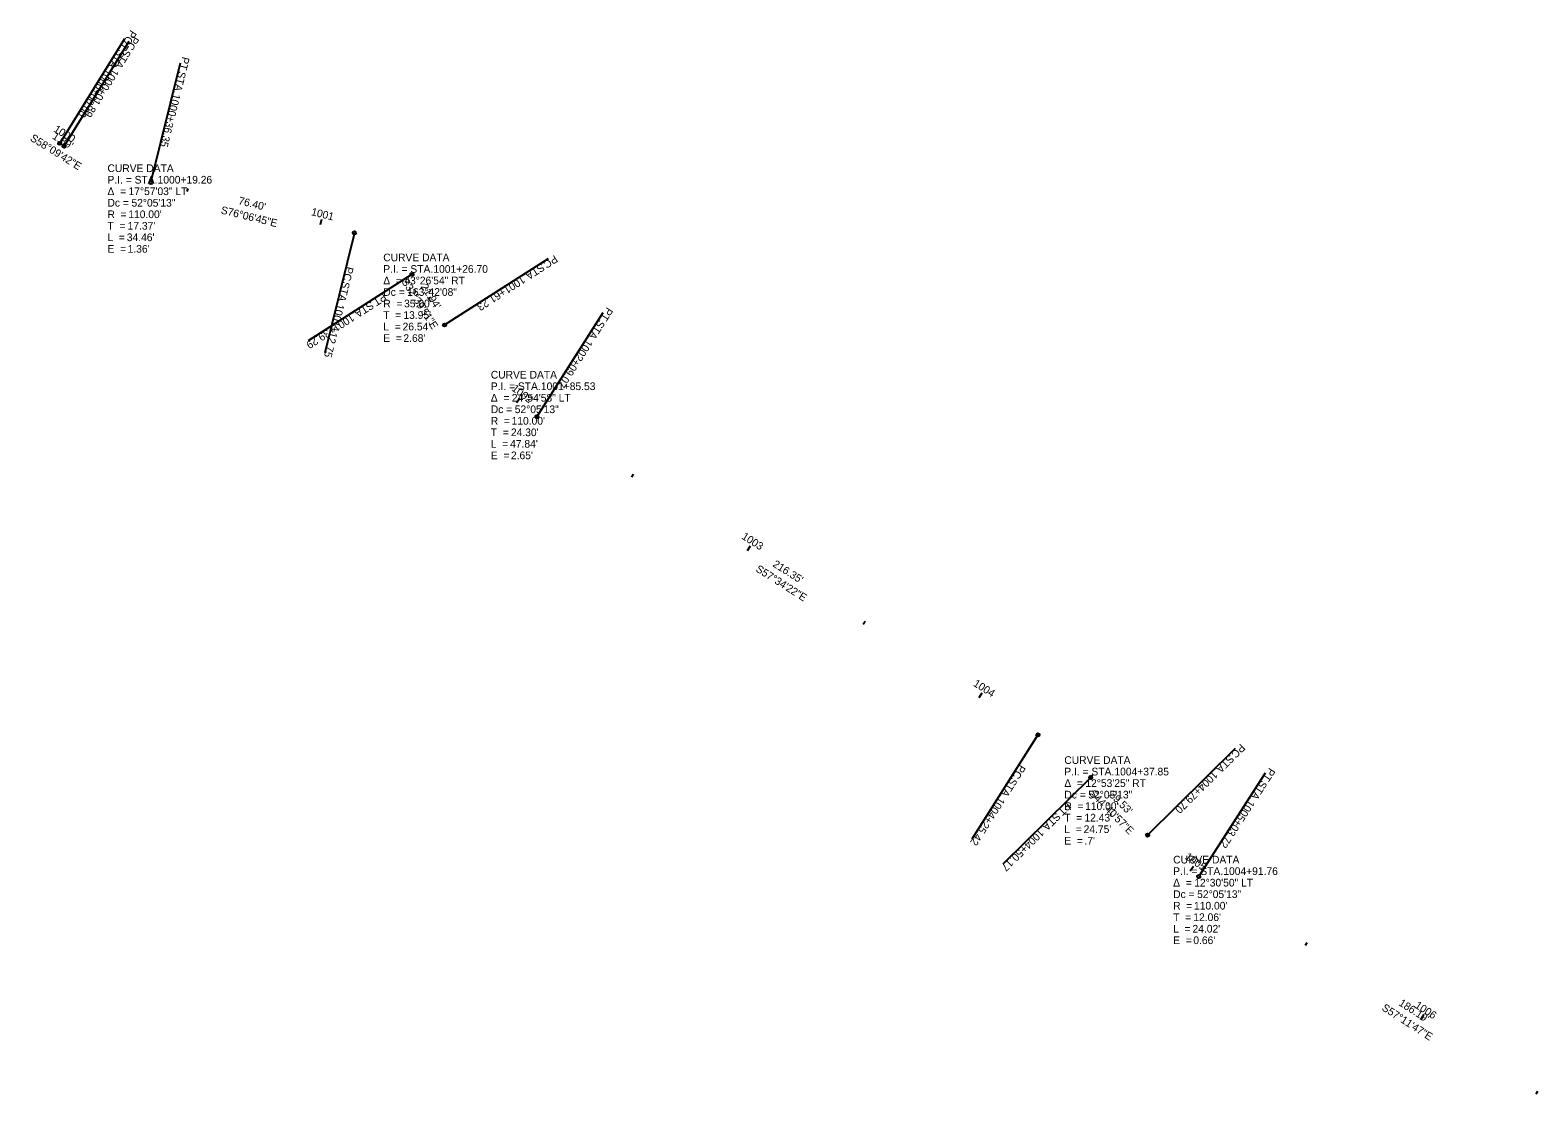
# Model space of a CAD drawing. Extents: x 134213 to 152713, y 329105 to 339902.
# Drawn here: x 134213 to 134762, y 339515 to 339902 of the extents above; entities that cross this region are included whole.
import ezdxf

# ---------------------------------------------------------------- set-up
doc = ezdxf.new("R2010")
doc.units = 0
for name, color, linetype in [('GE_P_Alignment_100_Bearings', 7, 'Continuous'), ('GE_P_Alignment_100_Cardinal_Points', 7, 'Continuous'), ('GE_P_Alignment_100_Curve_Data', 7, 'Continuous'), ('GE_P_Alignment_100_Distances', 7, 'Continuous'), ('GE_P_Alignment_100_Stations', 7, 'Continuous'), ('GE_P_Alignment_500_Bearings', 7, 'Continuous'), ('GE_P_Alignment_500_Cardinal_Points', 7, 'Continuous'), ('GE_P_Alignment_500_Curve_Data', 7, 'Continuous'), ('GE_P_Alignment_500_Distances', 7, 'Continuous'), ('GE_P_Alignment_500_Stations', 7, 'Continuous')]:
    doc.layers.add(name, color=color, linetype=linetype)

msp = doc.modelspace()

# ---------------------------------------------------------------- linework, layer by layer
at = {"layer": 'GE_P_Alignment_100_Cardinal_Points'}
for p, q in [((134223.7, 339861.2), (134247.44, 339899.43)), ((134225.3, 339860.2), (134249.04, 339898.43)), ((134256.93, 339846.87), (134267.73, 339890.55)), ((134331.1, 339828.53), (134320.3, 339784.85)), ((134364, 339794.97), (134401.88, 339819.26)), ((134352.16, 339813.44), (134314.28, 339789.16)), ((134397.63, 339761.49), (134421.76, 339799.47)), ((134580.24, 339645.48), (134556.11, 339607.49)), ((134620.23, 339608.98), (134652.23, 339640.63)), ((134638.85, 339593.87), (134663.23, 339631.7)), ((134599.47, 339629.98), (134567.47, 339598.34))]:
    msp.add_line(p, q, dxfattribs=at)
for centre in [(134223.7, 339861.2), (134225.3, 339860.2), (134256.93, 339846.87), (134331.1, 339828.53), (134352.16, 339813.44), (134364, 339794.97), (134397.63, 339761.49), (134580.24, 339645.48), (134599.47, 339629.98), (134620.23, 339608.98), (134638.85, 339593.87)]:
    msp.add_circle(centre, 0.6, dxfattribs=at)
at = {"layer": 'GE_P_Alignment_100_Stations'}
for p, q in [((134223.7, 339861.2), (134224.75, 339862.9)), ((134270.18, 339843.59), (134270.47, 339844.76)), ((134318.72, 339831.59), (134319.2, 339833.53)), ((134357.94, 339804.43), (134358.95, 339805.08)), ((134390.19, 339766.66), (134391.39, 339768.25)), ((134432.18, 339739.54), (134432.82, 339740.55)), ((134474.38, 339712.73), (134475.45, 339714.42)), ((134516.58, 339685.92), (134517.23, 339686.93)), ((134558.79, 339659.11), (134559.86, 339660.8)), ((134599.35, 339630.1), (134600.2, 339630.94)), ((134635.76, 339595.94), (134636.9, 339597.59)), ((134677.75, 339568.8), (134678.4, 339569.81)), ((134719.78, 339541.71), (134720.86, 339543.4)), ((134761.8, 339514.63), (134762.45, 339515.63))]:
    msp.add_line(p, q, dxfattribs=at)
at = {"layer": 'GE_P_Alignment_500_Cardinal_Points'}
for p, q in [((134223.7, 339861.2), (134247.44, 339899.43)), ((134225.3, 339860.2), (134249.04, 339898.43)), ((134256.93, 339846.87), (134267.73, 339890.55)), ((134331.1, 339828.53), (134320.3, 339784.85)), ((134364, 339794.97), (134401.88, 339819.26)), ((134352.16, 339813.44), (134314.28, 339789.16)), ((134397.63, 339761.49), (134421.76, 339799.47)), ((134580.24, 339645.48), (134556.11, 339607.49)), ((134620.23, 339608.98), (134652.23, 339640.63)), ((134638.85, 339593.87), (134663.23, 339631.7)), ((134599.47, 339629.98), (134567.47, 339598.34))]:
    msp.add_line(p, q, dxfattribs=at)
for centre in [(134223.7, 339861.2), (134225.3, 339860.2), (134256.93, 339846.87), (134331.1, 339828.53), (134352.16, 339813.44), (134364, 339794.97), (134397.63, 339761.49), (134580.24, 339645.48), (134599.47, 339629.98), (134620.23, 339608.98), (134638.85, 339593.87)]:
    msp.add_circle(centre, 0.6, dxfattribs=at)
at = {"layer": 'GE_P_Alignment_500_Stations'}
for p, q in [((134223.7, 339861.2), (134224.75, 339862.9)), ((134318.72, 339831.59), (134319, 339832.76)), ((134390.19, 339766.66), (134390.91, 339767.61)), ((134474.38, 339712.73), (134475.02, 339713.74)), ((134558.79, 339659.11), (134559.43, 339660.12)), ((134635.76, 339595.94), (134636.9, 339597.59)), ((134719.78, 339541.71), (134720.43, 339542.72))]:
    msp.add_line(p, q, dxfattribs=at)

# ---------------------------------------------------------------- texts
at = {"layer": 'GE_P_Alignment_100_Bearings'}
for s, rotation, p in [('S58°09\'42"E', 328.1617, (134212.67, 339862.39)), ('S76°06\'45"E', 346.1126, (134282.24, 339835.66)), ('S32°39\'51"E', 302.6643, (134348.14, 339810.83)), ('S57°34\'22"E', 327.5729, (134477.13, 339705.3)), ('S44°40\'57"E', 314.6825, (134598.75, 339623.88)), ('S57°11\'47"E', 327.1964, (134705.31, 339545.33))]:
    msp.add_text(s, height=2.8, rotation=rotation, dxfattribs=at).set_placement(p)
at = {"layer": 'GE_P_Alignment_100_Cardinal_Points'}
for s, rotation, p in [('POT', 238.1617, (134249.54, 339902.73)), ('PC', 238.1617, (134250.44, 339900.6)), (' STA. ', 238.1617, (134245.74, 339896.62)), (' STA. ', 238.1617, (134248.02, 339896.71)), ('1000+00.00', 238.1617, (134240.75, 339888.59)), ('1000+01.89', 238.1617, (134243.03, 339888.68)), ('PT', 256.1126, (134268.36, 339892.95)), (' STA. ', 256.1126, (134267.31, 339888.66)), ('1000+36.35', 256.1126, (134265.04, 339879.49)), (' STA. ', 212.6643, (134400.18, 339818.12)), ('PC', 212.6643, (134404.04, 339820.59)), ('PC', 256.1126, (134328.15, 339816.45)), ('1001+61.23', 212.6643, (134392.22, 339813.02)), (' STA. ', 256.1126, (134327.05, 339812)), ('PT', 212.6643, (134341.66, 339806.66)), ('1001+12.75', 256.1126, (134324.78, 339802.82)), (' STA. ', 212.6643, (134337.94, 339804.28)), ('PT', 237.5729, (134423.18, 339801.64)), ('1001+39.29', 212.6643, (134329.98, 339799.18)), (' STA. ', 237.5729, (134420.81, 339797.91)), ('1002+09.07', 237.5729, (134415.75, 339789.94)), ('PC', 224.6825, (134654.11, 339642.43)), (' STA. ', 224.6825, (134650.85, 339639.21)), ('PC', 237.5729, (134573.6, 339634.94)), ('1004+79.70', 224.6825, (134644.13, 339632.56)), ('PT', 237.1964, (134664.6, 339633.74)), (' STA. ', 237.5729, (134571.14, 339631.07)), (' STA. ', 237.1964, (134662.21, 339630.03)), ('1004+25.42', 237.5729, (134566.07, 339623.09)), ('PT', 224.6825, (134590.68, 339621.22)), ('1005+03.72', 237.1964, (134657.09, 339622.08)), (' STA. ', 224.6825, (134587.54, 339618.12)), ('1004+50.17', 224.6825, (134580.82, 339611.47))]:
    msp.add_text(s, height=2.8, rotation=rotation, dxfattribs=at).set_placement(p)
at = {"layer": 'GE_P_Alignment_100_Curve_Data'}
for s, p in [('CURVE DATA', (134241.11, 339850.73)), ('Δ  = ', (134241.11, 339842.33)), ('P.I. = STA. ', (134241.11, 339846.53)), ('17°57\'03" LT', (134248.79, 339842.33)), ('1000+19.26', (134259.38, 339846.53)), ('Dc = ', (134241.11, 339838.13)), ('52°05\'13"', (134249.85, 339838.13)), ('R  = ', (134241.11, 339833.93)), ("110.00'", (134248.7, 339833.93)), ('T  = ', (134241.11, 339829.73)), ('L  = ', (134241.11, 339825.53)), ("34.46'", (134248.16, 339825.53)), ("17.37'", (134248.45, 339829.73)), ('E  = ', (134241.11, 339821.33)), ("1.36'", (134248.46, 339821.33)), ('CURVE DATA', (134341.63, 339818.19)), ('Δ  = ', (134341.63, 339809.79)), ('P.I. = STA. ', (134341.63, 339813.99)), ('43°26\'54" RT', (134349.3, 339809.79)), ('1001+26.70', (134359.89, 339813.99)), ('Dc = ', (134341.63, 339805.59)), ('163°42\'08"', (134350.37, 339805.59)), ('R  = ', (134341.63, 339801.39)), ("35.00'", (134349.21, 339801.39)), ('T  = ', (134341.63, 339797.19)), ('L  = ', (134341.63, 339792.99)), ("26.54'", (134348.67, 339792.99)), ("13.95'", (134348.97, 339797.19)), ('E  = ', (134341.63, 339788.79)), ("2.68'", (134348.97, 339788.79)), ('CURVE DATA', (134380.82, 339775.43)), ('P.I. = STA. ', (134380.82, 339771.23)), ('1001+85.53', (134399.08, 339771.23)), ('Δ  = ', (134380.82, 339767.03)), ('24°54\'58" LT', (134388.49, 339767.03)), ('Dc = ', (134380.82, 339762.83)), ('52°05\'13"', (134389.55, 339762.83)), ('T  = ', (134380.82, 339754.43)), ('R  = ', (134380.82, 339758.63)), ("24.30'", (134388.15, 339754.43)), ("110.00'", (134388.4, 339758.63)), ('L  = ', (134380.82, 339750.23)), ("47.84'", (134387.86, 339750.23)), ('E  = ', (134380.82, 339746.03)), ("2.65'", (134388.16, 339746.03)), ('CURVE DATA', (134589.86, 339634.93)), ('P.I. = STA. ', (134589.86, 339630.73)), ('1004+37.85', (134608.12, 339630.73)), ('Δ  = ', (134589.86, 339626.53)), ('Dc = ', (134589.86, 339622.33)), ('12°53\'25" RT', (134597.53, 339626.53)), ('52°05\'13"', (134598.6, 339622.33)), ('R  = ', (134589.86, 339618.13)), ("110.00'", (134597.44, 339618.13)), ('T  = ', (134589.86, 339613.93)), ("12.43'", (134597.19, 339613.93)), ('L  = ', (134589.86, 339609.73)), ('E  = ', (134589.86, 339605.53)), ("24.75'", (134596.9, 339609.73)), (".7'", (134597.2, 339605.53)), ('CURVE DATA', (134629.54, 339598.63)), ('P.I. = STA. ', (134629.54, 339594.43)), ('1004+91.76', (134647.81, 339594.43)), ('Δ  = ', (134629.54, 339590.23)), ('12°30\'50" LT', (134637.22, 339590.23)), ('Dc = ', (134629.54, 339586.03)), ('52°05\'13"', (134638.28, 339586.03)), ('R  = ', (134629.54, 339581.83)), ("110.00'", (134637.13, 339581.83)), ('T  = ', (134629.54, 339577.63)), ('L  = ', (134629.54, 339573.43)), ("24.02'", (134636.58, 339573.43)), ("12.06'", (134636.88, 339577.63)), ('E  = ', (134629.54, 339569.23)), ("0.66'", (134636.88, 339569.23))]:
    msp.add_text(s, height=2.8, dxfattribs=at).set_placement(p)
at = {"layer": 'GE_P_Alignment_100_Distances'}
for s, rotation, p in [("1.89'", 328.1617, (134220.75, 339863.08)), ("76.40'", 346.1126, (134288.62, 339839.07)), ("21.94'", 302.6643, (134355.11, 339808.91)), ("216.35'", 327.5729, (134483.32, 339707.1)), ("29.53'", 314.6825, (134605.97, 339623.46)), ("186.19'", 327.1964, (134711.51, 339547.09))]:
    msp.add_text(s, height=2.8, rotation=rotation, dxfattribs=at).set_placement(p)
at = {"layer": 'GE_P_Alignment_100_Stations'}
for s, rotation, p in [('1000', 328.1617, (134221.22, 339865.68)), ('1001', 346.1126, (134315.17, 339835.04)), ('1002', 322.8573, (134388.19, 339771.31)), ('1003', 327.5729, (134472.01, 339717.19)), ('1004', 327.5729, (134556.42, 339663.57)), ('1005', 325.2575, (134633.55, 339600.52)), ('1006', 327.1964, (134717.37, 339546.24))]:
    msp.add_text(s, height=2.8, rotation=rotation, dxfattribs=at).set_placement(p)
at = {"layer": 'GE_P_Alignment_500_Bearings'}
for s, rotation, p in [('S58°09\'42"E', 328.1617, (134212.67, 339862.39)), ('S76°06\'45"E', 346.1126, (134282.24, 339835.66)), ('S32°39\'51"E', 302.6643, (134348.14, 339810.83)), ('S57°34\'22"E', 327.5729, (134477.13, 339705.3)), ('S44°40\'57"E', 314.6825, (134598.75, 339623.88)), ('S57°11\'47"E', 327.1964, (134705.31, 339545.33))]:
    msp.add_text(s, height=2.8, rotation=rotation, dxfattribs=at).set_placement(p)
at = {"layer": 'GE_P_Alignment_500_Cardinal_Points'}
for s, rotation, p in [('POT', 238.1617, (134249.54, 339902.73)), ('PC', 238.1617, (134250.44, 339900.6)), (' STA. ', 238.1617, (134245.74, 339896.62)), (' STA. ', 238.1617, (134248.02, 339896.71)), ('1000+00.00', 238.1617, (134240.75, 339888.59)), ('1000+01.89', 238.1617, (134243.03, 339888.68)), ('PT', 256.1126, (134268.36, 339892.95)), (' STA. ', 256.1126, (134267.31, 339888.66)), ('1000+36.35', 256.1126, (134265.04, 339879.49)), (' STA. ', 212.6643, (134400.18, 339818.12)), ('PC', 212.6643, (134404.04, 339820.59)), ('PC', 256.1126, (134328.15, 339816.45)), ('1001+61.23', 212.6643, (134392.22, 339813.02)), (' STA. ', 256.1126, (134327.05, 339812)), ('PT', 212.6643, (134341.66, 339806.66)), ('1001+12.75', 256.1126, (134324.78, 339802.82)), (' STA. ', 212.6643, (134337.94, 339804.28)), ('PT', 237.5729, (134423.18, 339801.64)), ('1001+39.29', 212.6643, (134329.98, 339799.18)), (' STA. ', 237.5729, (134420.81, 339797.91)), ('1002+09.07', 237.5729, (134415.75, 339789.94)), ('PC', 224.6825, (134654.11, 339642.43)), (' STA. ', 224.6825, (134650.85, 339639.21)), ('PC', 237.5729, (134573.6, 339634.94)), ('1004+79.70', 224.6825, (134644.13, 339632.56)), ('PT', 237.1964, (134664.6, 339633.74)), (' STA. ', 237.5729, (134571.14, 339631.07)), (' STA. ', 237.1964, (134662.21, 339630.03)), ('1004+25.42', 237.5729, (134566.07, 339623.09)), ('PT', 224.6825, (134590.68, 339621.22)), ('1005+03.72', 237.1964, (134657.09, 339622.08)), (' STA. ', 224.6825, (134587.54, 339618.12)), ('1004+50.17', 224.6825, (134580.82, 339611.47))]:
    msp.add_text(s, height=2.8, rotation=rotation, dxfattribs=at).set_placement(p)
at = {"layer": 'GE_P_Alignment_500_Curve_Data'}
for s, p in [('CURVE DATA', (134241.11, 339850.73)), ('Δ  = ', (134241.11, 339842.33)), ('P.I. = STA. ', (134241.11, 339846.53)), ('17°57\'03" LT', (134248.79, 339842.33)), ('1000+19.26', (134259.38, 339846.53)), ('Dc = ', (134241.11, 339838.13)), ('52°05\'13"', (134249.85, 339838.13)), ('R  = ', (134241.11, 339833.93)), ("110.00'", (134248.7, 339833.93)), ('T  = ', (134241.11, 339829.73)), ('L  = ', (134241.11, 339825.53)), ("34.46'", (134248.16, 339825.53)), ("17.37'", (134248.45, 339829.73)), ('E  = ', (134241.11, 339821.33)), ("1.36'", (134248.46, 339821.33)), ('CURVE DATA', (134341.63, 339818.19)), ('Δ  = ', (134341.63, 339809.79)), ('P.I. = STA. ', (134341.63, 339813.99)), ('43°26\'54" RT', (134349.3, 339809.79)), ('1001+26.70', (134359.89, 339813.99)), ('Dc = ', (134341.63, 339805.59)), ('163°42\'08"', (134350.37, 339805.59)), ('R  = ', (134341.63, 339801.39)), ("35.00'", (134349.21, 339801.39)), ('T  = ', (134341.63, 339797.19)), ('L  = ', (134341.63, 339792.99)), ("26.54'", (134348.67, 339792.99)), ("13.95'", (134348.97, 339797.19)), ('E  = ', (134341.63, 339788.79)), ("2.68'", (134348.97, 339788.79)), ('CURVE DATA', (134380.82, 339775.43)), ('P.I. = STA. ', (134380.82, 339771.23)), ('1001+85.53', (134399.08, 339771.23)), ('Δ  = ', (134380.82, 339767.03)), ('24°54\'58" LT', (134388.49, 339767.03)), ('Dc = ', (134380.82, 339762.83)), ('52°05\'13"', (134389.55, 339762.83)), ('T  = ', (134380.82, 339754.43)), ('R  = ', (134380.82, 339758.63)), ("24.30'", (134388.15, 339754.43)), ("110.00'", (134388.4, 339758.63)), ('L  = ', (134380.82, 339750.23)), ("47.84'", (134387.86, 339750.23)), ('E  = ', (134380.82, 339746.03)), ("2.65'", (134388.16, 339746.03)), ('CURVE DATA', (134589.86, 339634.93)), ('P.I. = STA. ', (134589.86, 339630.73)), ('1004+37.85', (134608.12, 339630.73)), ('Δ  = ', (134589.86, 339626.53)), ('Dc = ', (134589.86, 339622.33)), ('12°53\'25" RT', (134597.53, 339626.53)), ('52°05\'13"', (134598.6, 339622.33)), ('R  = ', (134589.86, 339618.13)), ("110.00'", (134597.44, 339618.13)), ('T  = ', (134589.86, 339613.93)), ("12.43'", (134597.19, 339613.93)), ('L  = ', (134589.86, 339609.73)), ('E  = ', (134589.86, 339605.53)), ("24.75'", (134596.9, 339609.73)), (".7'", (134597.2, 339605.53)), ('CURVE DATA', (134629.54, 339598.63)), ('P.I. = STA. ', (134629.54, 339594.43)), ('1004+91.76', (134647.81, 339594.43)), ('Δ  = ', (134629.54, 339590.23)), ('12°30\'50" LT', (134637.22, 339590.23)), ('Dc = ', (134629.54, 339586.03)), ('52°05\'13"', (134638.28, 339586.03)), ('R  = ', (134629.54, 339581.83)), ("110.00'", (134637.13, 339581.83)), ('T  = ', (134629.54, 339577.63)), ('L  = ', (134629.54, 339573.43)), ("24.02'", (134636.58, 339573.43)), ("12.06'", (134636.88, 339577.63)), ('E  = ', (134629.54, 339569.23)), ("0.66'", (134636.88, 339569.23))]:
    msp.add_text(s, height=2.8, dxfattribs=at).set_placement(p)
at = {"layer": 'GE_P_Alignment_500_Distances'}
for s, rotation, p in [("1.89'", 328.1617, (134220.75, 339863.08)), ("76.40'", 346.1126, (134288.62, 339839.07)), ("21.94'", 302.6643, (134355.11, 339808.91)), ("216.35'", 327.5729, (134483.32, 339707.1)), ("29.53'", 314.6825, (134605.97, 339623.46)), ("186.19'", 327.1964, (134711.51, 339547.09))]:
    msp.add_text(s, height=2.8, rotation=rotation, dxfattribs=at).set_placement(p)
at = {"layer": 'GE_P_Alignment_500_Stations'}
for s, rotation, p in [('1000', 328.1617, (134221.22, 339865.68)), ('1005', 325.2575, (134633.55, 339600.52))]:
    msp.add_text(s, height=2.8, rotation=rotation, dxfattribs=at).set_placement(p)

doc.saveas('drawing.dxf')
